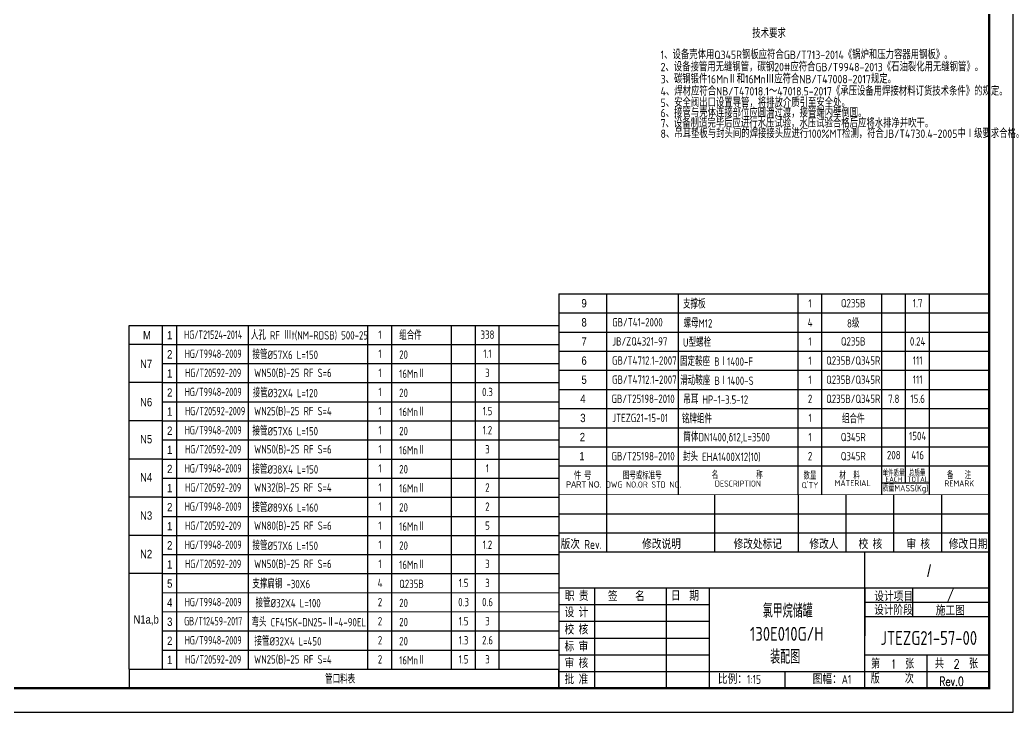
# Model space of a CAD drawing. Header units: millimetres. Extents: x 35105 to 485432, y -50286 to 1224.
# Drawn here: x 470158 to 476399, y -50286 to -45937 of the extents above; entities that cross this region are included whole.
import ezdxf
from ezdxf.enums import TextEntityAlignment as Align

# ---------------------------------------------------------------- set-up
doc = ezdxf.new("R2010")
doc.units = ezdxf.units.MM
doc.layers.get('0').update_dxf_attribs({"lineweight": 18})
for name, color, linetype in [('13', 3, 'Continuous'), ('BORDER', 7, 'Continuous'), ('DIM', 6, 'Continuous'), ('TXT', 3, 'Continuous'), ('标题栏', 3, 'Continuous')]:
    doc.layers.add(name, color=color, linetype=linetype)
doc.layers.add('标注', color=3, linetype='Continuous', lineweight=18)
doc.styles.add('HZ', font='gbenor.shx', dxfattribs={"width": 0.9, "bigfont": 'gbcbig.shx'})
doc.styles.add('HZTXT', font='ascii.shx', dxfattribs={"width": 0.9, "bigfont": 'bdihz.shx'})
doc.styles.add('PC_TEXTSTYLE', font='romans.shx', dxfattribs={"width": 0.8, "bigfont": 'hzfs.shx'})
doc.styles.add('SBHZ', font='tcc_simp.shx', dxfattribs={"width": 0.85, "bigfont": 'tcc_hzdx.shx'})

msp = doc.modelspace()

# ---------------------------------------------------------------- linework, layer by layer
at = {"layer": '13'}
for p, q in [((471054.65931, -47975.94195), (470844.95624, -47975.94195)), ((473544.98567, -50135.89849), (473544.98567, -50015.89849))]:
    msp.add_line(p, q, dxfattribs=at)
at = {"layer": 'BORDER', "color": 4, "linetype": 'Continuous', "lineweight": -3, "ltscale": 5, "const_width": 15.01786}
msp.add_lwpolyline([(464158.99123, -41515.64849), (476248.36623, -41515.64849), (476248.36623, -50135.89849), (464158.99123, -50135.89849)], close=True, dxfattribs=at)
at = {"layer": 'DIM', "color": 3}
for p, q in [((473545.15194, -49279.88064), (476248.36623, -49279.88064)), ((475467.43766, -50135.89849), (475467.43766, -49279.88064)), ((473545.15194, -49505.14849), (476248.36623, -49505.14849)), ((474491.27694, -50135.89849), (474491.27694, -49505.14849))]:
    msp.add_line(p, q, dxfattribs=at)
at = {"layer": 'DIM', "color": 0}
msp.add_lwpolyline([(463783.5448, -50286.07707), (476398.5448, -50286.07707), (476398.5448, -41365.46992), (463783.5448, -41365.46992)], close=True, dxfattribs=at)
at = {"layer": 'DIM', "color": 3, "const_width": 4.50536}
msp.add_lwpolyline([(476248.19996, -48919.45207), (473544.98567, -48919.45207)], dxfattribs=at)
at = {"layer": 'TXT'}
for p, q in [((473545.15194, -47657.95207), (473544.98567, -50135.89849)), ((473545.15194, -47657.95207), (476248.36623, -47657.95207)), ((473846.57288, -49279.88064), (473846.57288, -47657.95207)), ((473846.57288, -49279.88064), (473846.57288, -47657.95207)), ((474296.0448, -48619.09492), (474296.0448, -47657.95207)), ((475046.93766, -48619.09492), (475046.93766, -47657.95207)), ((475046.93766, -48619.09492), (475046.93766, -47657.95207)), ((475197.11623, -48619.09492), (475197.11623, -47657.95207)), ((475197.11623, -48619.09492), (475197.11623, -47657.95207)), ((475572.56266, -48619.09492), (475572.56266, -47657.95207)), ((475572.56266, -48619.09492), (475572.56266, -47657.95207)), ((475722.74123, -48619.09492), (475722.74123, -47657.95207)), ((475722.74123, -48619.09492), (475722.74123, -47657.95207)), ((475872.9198, -48619.09492), (475872.9198, -47657.95207)), ((475872.9198, -48619.09492), (475872.9198, -47657.95207)), ((473545.15194, -47778.09492), (476248.36623, -47778.09492)), ((470844.95624, -47855.94195), (473544.95624, -47855.94195)), ((470844.95624, -50015.89849), (470844.95624, -47855.94195)), ((471054.65931, -49175.94195), (471054.65931, -47855.94195)), ((471145.00035, -49175.94195), (471145.00035, -47855.94195)), ((471594.95624, -49415.94195), (471594.95624, -47855.94195)), ((472344.95624, -49415.94195), (472344.95624, -47855.94195)), ((472494.95624, -49415.94195), (472494.95624, -47855.94195)), ((472869.95624, -49415.94195), (472869.95624, -47855.94195)), ((473019.89516, -49415.94195), (473019.93927, -47855.94195)), ((473170.20169, -49415.94195), (473169.97377, -47855.94195)), ((473545.15194, -47898.23778), (476248.36623, -47898.23778)), ((471054.65931, -47975.94195), (473544.95624, -47975.94195)), ((473545.15194, -48018.38064), (473544.98567, -50135.89849)), ((473545.15194, -48018.38064), (476248.36623, -48018.38064)), ((473545.15194, -48018.38064), (476248.36623, -48018.38064)), ((473846.57288, -49279.88064), (473846.57288, -48018.38064)), ((471054.65931, -48095.94195), (473544.95624, -48095.94195)), ((473545.15194, -48138.52349), (476248.36623, -48138.52349)), ((473545.15194, -48138.52349), (476248.36623, -48138.52349)), ((471054.65931, -48215.94195), (473544.95624, -48215.94195)), ((473545.15194, -48258.66635), (476248.36623, -48258.66635)), ((473545.15194, -48258.66635), (476248.36623, -48258.66635)), ((471054.65931, -48335.94195), (473544.95624, -48335.94195)), ((473545.15194, -48378.80921), (476248.36623, -48378.80921)), ((473545.15194, -48378.80921), (476248.36623, -48378.80921)), ((471054.65931, -48455.94195), (473544.95624, -48455.94195)), ((473545.15194, -48498.95207), (476248.36623, -48498.95207)), ((473545.15194, -48498.95207), (476248.36623, -48498.95207)), ((471054.65931, -48575.94195), (473544.95624, -48575.94195)), ((473545.15194, -48619.09492), (476248.36623, -48619.09492)), ((473545.15194, -48619.09492), (476248.36623, -48619.09492)), ((474296.0448, -48919.45207), (474296.0448, -48619.09492)), ((475046.93766, -48919.45207), (475046.93766, -48619.09492)), ((475197.11623, -48919.45207), (475197.11623, -48619.09492)), ((475572.56266, -48919.45207), (475572.56266, -48619.09492)), ((475722.74123, -48846.32349), (475722.74123, -48619.09492)), ((475872.9198, -48919.45207), (475872.9198, -48619.09492)), ((471054.65931, -48695.94195), (473544.95624, -48695.94195)), ((473545.15194, -48739.23778), (476248.36623, -48739.23778)), ((470844.79017, -48815.94195), (470844.95624, -48815.94195)), ((471054.65931, -48815.94195), (473544.95624, -48815.94195)), ((475572.56266, -48846.32349), (475872.9198, -48846.32349)), ((474521.31266, -48919.45207), (474521.31266, -49279.88064)), ((475046.93766, -48919.45207), (475046.93766, -49279.88064)), ((475347.2948, -48919.45207), (475347.2948, -49279.88064)), ((475647.65194, -48919.45207), (475647.65194, -49279.88064)), ((475948.00908, -48919.45207), (475948.00908, -49279.88064)), ((471054.65931, -48935.94195), (473544.95624, -48935.94195)), ((473545.15194, -49039.59492), (476248.36623, -49039.59492)), ((471054.65931, -49055.94195), (473544.95624, -49055.94195)), ((471054.65931, -49175.94195), (473544.95624, -49175.94195)), ((471054.65931, -49175.94195), (473544.95624, -49175.94195)), ((471054.65931, -49415.94195), (471054.65931, -49175.94195)), ((471145.00035, -49415.94195), (471145.00035, -49175.94195)), ((473545.15194, -49159.73778), (476248.36623, -49159.73778)), ((471054.65931, -49295.94195), (473544.95624, -49295.94195)), ((471054.65931, -49415.94195), (473544.95624, -49415.94195)), ((471054.65931, -49415.94195), (473544.95624, -49415.94195)), ((471054.68874, -50015.89849), (471054.71481, -49415.95714)), ((471145.02979, -50015.89849), (471145.02979, -49415.96368)), ((471594.98567, -50015.89849), (471594.95624, -49415.94195)), ((472344.98567, -50015.89849), (472345.00304, -49416.05059)), ((472494.98567, -50015.89849), (472494.98567, -49415.94195)), ((472869.98567, -50015.89849), (472870.00304, -49416.08861)), ((473019.91102, -50015.89849), (473019.9212, -49416.09947)), ((473170.30126, -50015.89849), (473170.20169, -49415.94195)), ((473770.4198, -50135.89849), (473770.4198, -49505.14849)), ((474220.95551, -50135.89849), (474220.95551, -49505.14849)), ((475467.43766, -49505.14849), (475467.43766, -49807.04272)), ((475767.7948, -49685.36278), (475767.7948, -49505.14849)), ((473545.15194, -49610.27349), (474491.27694, -49610.27349)), ((475467.43766, -49595.25564), (476248.31561, -49595.25564)), ((473545.15194, -49715.39849), (474491.27694, -49715.39849)), ((475467.43766, -49685.36278), (476248.36623, -49685.36278)), ((471054.68874, -49775.89849), (473544.98567, -49775.89849)), ((473545.15194, -49820.52349), (474491.27694, -49820.52349)), ((471054.68874, -49895.89849), (473544.98567, -49895.89849)), ((473545.15194, -49925.64849), (474491.27694, -49925.64849)), ((475467.43766, -49925.64849), (476248.36623, -49925.64849)), ((475857.90194, -50135.89849), (475857.90194, -49925.64849)), ((470844.98567, -50015.89849), (473544.98567, -50015.89849)), ((473545.15194, -50030.77349), (476248.36623, -50030.77349)), ((474963.91658, -50030.77349), (474963.91658, -50135.89849))]:
    msp.add_line(p, q, dxfattribs=at)
at = {"layer": '标注'}
for p, q in [((470845.00305, -49415.94195), (473545.04073, -49416.1375)), ((471054.71307, -49535.93541), (473545.03204, -49536.11577)), ((471054.70438, -49655.91368), (473545.02335, -49656.09404))]:
    msp.add_line(p, q, dxfattribs=at)
at = {"layer": '标题栏'}
for p, q in [((471054.65931, -48215.94195), (470844.95624, -48215.94195)), ((471054.65931, -48455.94195), (470844.95624, -48455.94195)), ((471054.65931, -48695.94195), (470844.95624, -48695.94195)), ((471054.65931, -48935.94195), (470844.79017, -48935.94195)), ((471054.65931, -49175.94195), (470844.95624, -49175.94195)), ((471054.65931, -49415.94195), (470844.95624, -49415.94195)), ((470844.98567, -50015.89849), (470845.21663, -50135.89849))]:
    msp.add_line(p, q, dxfattribs=at)

# ---------------------------------------------------------------- texts
at = {"color": 4, "lineweight": 25, "style": 'HZ'}
for s, p in [('技术要求', (474759.88186, -46049.1294)), ('1、设备壳体用Q345R钢板应符合GB/T713-2014《锅炉和压力容器用钢板》。', (474183.37552, -46182.81706)), ('2、设备接管用无缝钢管，碳钢20#应符合GB/T9948-2013《石油裂化用无缝钢管》。', (474183.37552, -46259.55403)), ('3、碳钢锻件16MnⅡ和16MnⅢ应符合NB/T47008-2017规定。', (474183.37552, -46335.4123)), ('4、焊材应符合NB/T47018.1～47018.5-2017《承压设备用焊接材料订货技术条件》的规定。', (474183.37552, -46411.7995)), ('5、安全阀出口设置导管，将排放介质引至安全处。', (474183.37552, -46483.75663)), ('6、接管与壳体连接部位应圆滑过渡，接管端内壁倒圆。', (474183.37552, -46548.28128)), ('7、设备制造完毕后应进行水压试验，水压试验合格后应将水排净并吹干。', (474183.37552, -46613.09537)), ('8、吊耳垫板与封头间的焊接接头应进行100%%%MT检测，符合JB/T4730.4-2005中Ⅰ级要求合格。', (474183.37552, -46678.23029))]:
    msp.add_text(s, height=52.5625, dxfattribs=at).set_placement(p)
at = {"layer": 'TXT'}
for s, height, style, width, p in [('9', 52.5625, 'SBHZ', 0.85, (473686.37591, -47743.29814)), ('8', 52.5625, 'SBHZ', 0.85, (473686.37591, -47863.441)), ('组合件', 52.5, 'HZ', 0.9, (472541.17434, -47946.21336)), ('7', 52.5625, 'SBHZ', 0.85, (473686.37591, -47983.58385)), ('20', 52.5, 'HZ', 0.9, (472541.17434, -48066.21336)), ('6', 52.5625, 'SBHZ', 0.85, (473686.37591, -48103.72671)), ('6', 52.5625, 'SBHZ', 0.85, (473686.37591, -48103.72671)), ('16MnⅡ', 52.5, 'HZ', 0.9, (472541.17434, -48186.21336)), ('5', 52.5625, 'SBHZ', 0.85, (473686.37591, -48223.86957)), ('20', 52.5, 'HZ', 0.9, (472541.17434, -48306.21336)), ('4', 52.5625, 'SBHZ', 0.85, (473678.76033, -48344.01243)), ('16MnⅡ', 52.5, 'HZ', 0.9, (472541.17434, -48426.21336)), ('3', 52.5625, 'SBHZ', 0.85, (473678.76033, -48464.15528)), ('20', 52.5, 'HZ', 0.9, (472541.17434, -48546.21336)), ('2', 52.5625, 'SBHZ', 0.85, (473675.81766, -48584.29814)), ('16MnⅡ', 52.5, 'HZ', 0.9, (472541.17434, -48666.21336)), ('1', 52.5625, 'SBHZ', 0.85, (473672.86185, -48704.441)), ('20', 52.5, 'HZ', 0.9, (472541.20377, -48786.21336)), ('16MnⅡ', 52.5, 'HZ', 0.9, (472541.17434, -48906.21336)), ('20', 52.5, 'HZ', 0.9, (472541.17434, -49026.21336)), ('16MnⅡ', 52.5, 'HZ', 0.9, (472541.17434, -49146.21336)), ('20', 52.5, 'HZ', 0.9, (472541.22984, -49266.21336)), ('版次 Rev.', 56.316964, 'HZTXT', 0.9, (473555.22896, -49260.73623)), ('修改说明', 56.316964, 'HZTXT', 0.9, (474067.75394, -49260.73623)), ('修改处标记', 56.316964, 'HZTXT', 0.9, (474641.76623, -49260.73623)), ('修改人', 56.316964, 'HZTXT', 0.9, (475118.35583, -49260.73623)), ('校 核', 56.316964, 'HZTXT', 0.9, (475427.13985, -49260.73623)), ('审 核', 56.316964, 'HZTXT', 0.9, (475727.49699, -49260.73623)), ('修改日期', 56.316964, 'HZTXT', 0.9, (475994.14651, -49260.73623)), ('16MnⅡ', 52.5, 'HZ', 0.9, (472541.12218, -49386.36001)), ('Q235B', 52.5, 'HZ', 0.9, (472541.21767, -49506.33828)), ('职 责', 56.316964, 'HZTXT', 0.9, (473581.55223, -49586.53175)), ('签    名', 56.316964, 'HZTXT', 0.9, (473852.56919, -49588.08218)), ('日  期', 56.316964, 'HZTXT', 0.9, (474247.70266, -49584.98112)), ('设计项目', 56.316964, 'HZTXT', 0.9, (475526.23983, -49588.73081)), ('20', 52.5, 'HZ', 0.9, (472541.22984, -49626.31655)), ('设计阶段', 56.316964, 'HZTXT', 0.9, (475524.94777, -49674.33219)), ('设 计', 56.316964, 'HZTXT', 0.9, (473580.00061, -49689.41645)), ('20', 52.5, 'HZ', 0.9, (472541.21072, -49746.1699)), ('校 核', 56.316964, 'HZTXT', 0.9, (473580.00061, -49797.66318)), ('20', 52.5, 'HZ', 0.9, (472541.20377, -49866.1699)), ('标 审', 56.316964, 'HZTXT', 0.9, (473580.00061, -49904.4006)), ('16MnⅡ', 52.5, 'HZ', 0.9, (472541.20377, -49986.1699)), ('审 核', 56.316964, 'HZTXT', 0.9, (473580.00061, -50008.69218)), ('第     张', 56.316964, 'PC_TEXTSTYLE', 0.75, (475505.48706, -50011.9458)), ('1', 56.31696, 'PC_TEXTSTYLE', 0.75, (475629.4713, -50011.9458)), ('共     张', 56.316964, 'PC_TEXTSTYLE', 0.75, (475906.57374, -50010.91332)), ('2', 56.31696, 'PC_TEXTSTYLE', 0.75, (476025.56749, -50011.9458)), ('管口料表', 52.5, 'HZ', 0.9, (472075.44477, -50106.1699)), ('批 准', 56.316964, 'HZTXT', 0.9, (473580.00061, -50109.81184)), ('比例：1:15', 56.316964, 'HZTXT', 0.9, (474543.64823, -50108.46302)), ('图幅：A1', 56.316964, 'HZTXT', 0.9, (475139.10636, -50108.46302)), ('版     次', 56.316964, 'PC_TEXTSTYLE', 0.75, (475503.76039, -50105.53658)), ('Rev.0', 56.316964, 'PC_TEXTSTYLE', 0.75, (475934.8051, -50121.25934))]:
    msp.add_text(s, height=height, dxfattribs=dict(at, style=style, width=width)).set_placement(p)
at = {"layer": 'TXT', "color": 3, "style": 'HZ'}
for s, width, p in [('支撑板', 0.9, (474395.14956, -47716.58517)), ('1', 0.9, (475122.87735, -47717.77148)), ('Q235B', 0.9, (475393.96987, -47716.58517)), ('1.7', 0.9, (475798.71036, -47716.59408)), ('GB/T41-2000', 0.9, (474038.07015, -47836.72803)), ('螺母M12', 0.9, (474418.12976, -47836.72803)), ('4', 0.9, (475122.87735, -47837.77148)), ('8级', 0.9, (475393.96987, -47836.72803)), ('HG/T21524-2014', 0.8, (471372.48761, -47914.4322)), ('人孔 RF Ⅲt(NM-RDSB) 500-25', 0.9, (471977.46515, -47914.4322)), ('1', 0.9, (472420.77624, -47914.4322)), ('338', 0.9, (473095.78185, -47914.32012)), ('U型螺栓', 0.9, (474412.62692, -47956.87088)), ('JB/ZQ4321-97', 0.9, (474052.94173, -47956.87088)), ('1', 0.9, (475122.90679, -47957.77148)), ('Q235B', 0.9, (475393.96987, -47956.87088)), ('0.24', 0.9, (475798.71036, -47956.87979)), ('HG/T9948-2009', 0.8, (471372.48761, -48034.4322)), ('接管%%C57X6 L=150', 0.9, (471825.20932, -48034.4322)), ('1', 0.9, (472420.77624, -48034.4322)), ('1.1', 0.9, (473095.50644, -48034.44111)), ('GB/T4712.1-2007', 0.9, (474081.41869, -48077.01374)), ('固定鞍座 BⅠ1400-F', 0.9, (474534.63183, -48077.01374)), ('1', 0.9, (475122.94154, -48077.89098)), ('Q235B/Q345R', 0.9, (475393.96987, -48077.01374)), ('111', 0.9, (475798.71036, -48077.02265)), ('HG/T20592-209', 0.8, (471372.59614, -48154.4322)), ('WN50(B)-25 RF S=6', 0.9, (471873.14808, -48154.4322)), ('1', 0.9, (472420.77624, -48154.4322)), ('3', 0.9, (473095.52396, -48154.41918)), ('GB/T4712.1-2007', 0.9, (474081.41869, -48197.1566)), ('滑动鞍座 BⅠ1400-S', 0.9, (474537.3836, -48197.1566)), ('1', 0.9, (475122.91548, -48197.86925)), ('Q235B/Q345R', 0.9, (475393.96987, -48197.1566)), ('111', 0.9, (475798.71036, -48197.16551)), ('HG/T9948-2009', 0.8, (471372.48761, -48274.4322)), ('接管%%C32X4 L=120', 0.9, (471825.20932, -48274.4322)), ('1', 0.9, (472420.77624, -48274.4322)), ('0.3', 0.9, (473095.50644, -48274.44111)), ('GB/T25198-2010', 0.9, (474073.61872, -48317.29946)), ('吊耳 HP-1-3.5-12', 0.9, (474529.87338, -48317.29946)), ('2', 0.9, (475122.90679, -48317.84752)), ('Q235B/Q345R', 0.9, (475393.96987, -48317.29946)), ('7.8', 0.9, (475648.53179, -48317.30837)), ('15.6', 0.9, (475798.71036, -48317.30837)), ('WN25(B)-25 RF S=4', 0.9, (471873.14808, -48394.4322)), ('HG/T20592-2009', 0.8, (471384.79485, -48394.4322)), ('1', 0.9, (472420.77624, -48394.4322)), ('1.5', 0.9, (473095.84071, -48394.44111)), ('JTEZG21-15-01', 0.9, (474054.84395, -48437.44231)), ('铭牌组件', 0.9, (474411.38049, -48437.44231)), ('1', 0.9, (475122.90679, -48437.72803)), ('组合件', 0.9, (475393.96987, -48437.44231)), ('HG/T9948-2009', 0.8, (471372.48761, -48514.4322)), ('接管%%C57X6 L=150', 0.9, (471825.20932, -48514.4322)), ('1', 0.9, (472420.77624, -48514.4322)), ('1.2', 0.9, (473095.58335, -48514.44111)), ('筒体DN1400,δ12,L=3500', 0.9, (474598.56296, -48557.58517)), ('1', 0.9, (475122.90679, -48557.72803)), ('Q345R', 0.9, (475393.96987, -48557.58517)), ('1504', 0.9, (475798.71036, -48551.0655)), ('HG/T20592-209', 0.8, (471372.48761, -48634.4322)), ('WN50(B)-25 RF S=6', 0.9, (471873.14808, -48634.4322)), ('1', 0.9, (472420.77624, -48634.4322)), ('3', 0.9, (473095.63595, -48634.44111)), ('GB/T25198-2010', 0.9, (474073.61872, -48677.72803)), ('封头 EHA1400X12(10)', 0.9, (474567.98773, -48677.72803)), ('2', 0.9, (475122.90679, -48677.72803)), ('Q345R', 0.9, (475393.96987, -48677.72803)), ('208', 0.9, (475648.53179, -48671.20836)), ('416', 0.9, (475798.71036, -48671.20836)), ('HG/T9948-2009', 0.8, (471372.48761, -48754.4322)), ('接管%%C38X4 L=150', 0.9, (471825.20932, -48754.4322)), ('1', 0.9, (472420.77624, -48754.4322)), ('1', 0.9, (473095.65348, -48754.44111)), ('HG/T20592-209', 0.8, (471372.48761, -48874.4322)), ('WN32(B)-25 RF S=4', 0.9, (471873.14808, -48874.4322)), ('1', 0.9, (472420.77624, -48874.4322)), ('2', 0.9, (473095.67101, -48874.44111)), ('HG/T9948-2009', 0.8, (471372.48761, -48994.4322)), ('接管%%C89X6 L=160', 0.9, (471825.20932, -48994.4322)), ('1', 0.9, (472420.7468, -48994.4322)), ('2', 0.9, (473095.68855, -48994.44111)), ('HG/T20592-209', 0.8, (471372.48761, -49114.4322)), ('WN80(B)-25 RF S=6', 0.9, (471873.14808, -49114.4322)), ('1', 0.9, (472420.7468, -49114.4322)), ('5', 0.9, (473095.84071, -49114.44111)), ('HG/T9948-2009', 0.8, (471372.48761, -49234.4322)), ('接管%%C57X6 L=150', 0.9, (471825.20932, -49234.4322)), ('1', 0.9, (472420.77624, -49234.4322)), ('1.2', 0.9, (473095.72361, -49234.44111)), ('HG/T20592-209', 0.8, (471372.48761, -49354.4322)), ('WN50(B)-25 RF S=6', 0.9, (471873.14808, -49354.4322)), ('1', 0.9, (472420.81099, -49354.5517)), ('3', 0.9, (473095.74114, -49354.44111)), ('支撑扁钢 -30X6', 0.9, (471799.87819, -49474.51911)), ('4', 0.9, (472420.78493, -49474.52997)), ('1.5', 0.9, (472945.62196, -49474.60951)), ('3', 0.9, (473096.01218, -49474.48852)), ('HG/T9948-2009', 0.8, (471372.53442, -49594.44306)), ('接管%%C32X4 L=100', 0.9, (471843.21858, -49594.49738)), ('2', 0.9, (472420.77624, -49594.50824)), ('0.3', 0.9, (472945.64187, -49594.58778)), ('0.6', 0.9, (473096.03209, -49594.4668)), ('GB/T12459-2017', 0.8, (471372.50527, -49714.38874)), ('弯头 CF415K-DN25-Ⅱ-4-90EL', 0.9, (471972.89603, -49714.38874)), ('2', 0.9, (472420.77624, -49714.38874)), ('1.5', 0.9, (472945.71895, -49714.56605)), ('3', 0.9, (473096.10917, -49714.44507)), ('HG/T9948-2009', 0.8, (471372.51704, -49834.38874)), ('接管%%C32X4 L=450', 0.9, (471842.15478, -49834.38874)), ('2', 0.9, (472420.77624, -49834.38874)), ('1.3', 0.9, (472945.70158, -49834.39765)), ('2.6', 0.9, (473096.0918, -49834.27667)), ('WN25(B)-25 RF S=4', 0.9, (471873.17751, -49954.38874)), ('HG/T20592-209', 0.8, (471372.51704, -49954.38874)), ('2', 0.9, (472420.77624, -49954.38874)), ('1.5', 0.9, (472945.70158, -49954.39765)), ('3', 0.9, (473096.0918, -49954.27667))]:
    msp.add_text(s, height=52.5625, dxfattribs=dict(at, width=width)).set_placement(p, align=Align.MIDDLE)
at = {"layer": 'TXT', "style": 'SBHZ', "width": 0.85}
for s, p in [('M', (470956.39377, -47944.32457)), ('1', (471099.43188, -47944.32457)), ('2', (471099.43188, -48064.32457)), ('N7', (470951.1858, -48124.55658)), ('1', (471099.43188, -48184.32457)), ('2', (471099.43188, -48304.32457)), ('N6', (470951.1858, -48364.55658)), ('1', (471099.43188, -48424.32457)), ('N5', (470951.1858, -48597.10531)), ('2', (471099.43188, -48544.32457)), ('1', (471099.43188, -48664.32457)), ('2', (471099.43188, -48784.32457)), ('N4', (470951.1858, -48837.10531)), ('1', (471099.43188, -48904.32457)), ('2', (471099.43188, -49024.32457)), ('N3', (470951.1858, -49077.10531)), ('1', (471099.43188, -49144.32457)), ('2', (471099.43188, -49264.32457)), ('N2', (470951.1858, -49318.84303)), ('1', (471099.43188, -49384.32457)), ('5', (471099.46132, -49504.32457)), ('4', (471099.46132, -49624.32457)), ('N1a,b', (470951.21524, -49730.16622)), ('3', (471099.46132, -49744.28111)), ('2', (471099.46132, -49864.28111)), ('1', (471099.46132, -49984.28111))]:
    msp.add_text(s, height=52.5, dxfattribs=at).set_placement(p, align=Align.CENTER)
at = {"layer": 'TXT'}
for s, height, style, width, p in [('件 号', 45.053571, 'SBHZ', 0.85, (473693.43788, -48796.24633)), ('图号或标准号', 45.053571, 'HZ', 0.9, (474068.56279, -48794.76695)), ('名          称', 45.0535714, 'HZ', 0.9, (474664.75521, -48791.51604)), ('数量', 45.053571, 'HZ', 0.9, (475122.02694, -48796.31681)), ('材  料', 45.053571, 'HZ', 0.9, (475370.9798, -48794.90042)), ('单件质量', 38.295536, 'HZ', 0.9, (475647.27746, -48779.68352)), ('总质量', 38.295536, 'HZ', 0.9, (475795.32998, -48779.22974)), ('备   注', 45.053571, 'HZ', 0.9, (476058.70966, -48792.68935)), ('PART NO.', 38.295536, 'SBHZ', 0.85, (473701.46338, -48855.63781)), ('DWG NO.OR STD NO.', 38.2955357, 'HZ', 0.9, (474076.30459, -48856.05191)), ('DESCRIPTION', 38.2955357, 'HZ', 0.9, (474669.1686, -48850.16975)), ("Q'TY", 38.295536, 'HZ', 0.9, (475122.75364, -48856.1318)), ('MATERIAL', 38.295536, 'HZ', 0.9, (475390.20141, -48847.09786)), ('质量MASS(Kg)', 40.548214, 'HZ', 0.9, (475722.74123, -48880.06483)), ('EACH', 34.465982, 'HZ', 0.9, (475648.87799, -48823.30944)), ('TOTAL', 34.465982, 'HZ', 0.9, (475800.52491, -48823.44196)), ('REMARK', 38.295536, 'HZ', 0.9, (476060.17246, -48849.1437)), ('/', 75.08929, 'SBHZ', 0.9, (475870.09213, -49397.82995)), ('/', 56.31696, 'PC_TEXTSTYLE', 0.8, (476003.51178, -49553.51531)), ('氯甲烷储罐', 87.103574, 'HZ', 0.9, (474982.24493, -49644.9355)), ('施工图', 56.316964, 'PC_TEXTSTYLE', 0.8, (476003.51178, -49643.62245)), ('130E010G/H', 87.103574, 'HZ', 0.9, (474976.00431, -49794.15869)), ('JTEZG21-57-00', 87.1035743, 'HZ', 0.9, (475868.51485, -49820.01384)), ('装配图', 87.103574, 'HZ', 0.9, (474966.21058, -49934.04794))]:
    msp.add_text(s, height=height, dxfattribs=dict(at, style=style, width=width)).set_placement(p, align=Align.MIDDLE)

doc.saveas('drawing.dxf')
